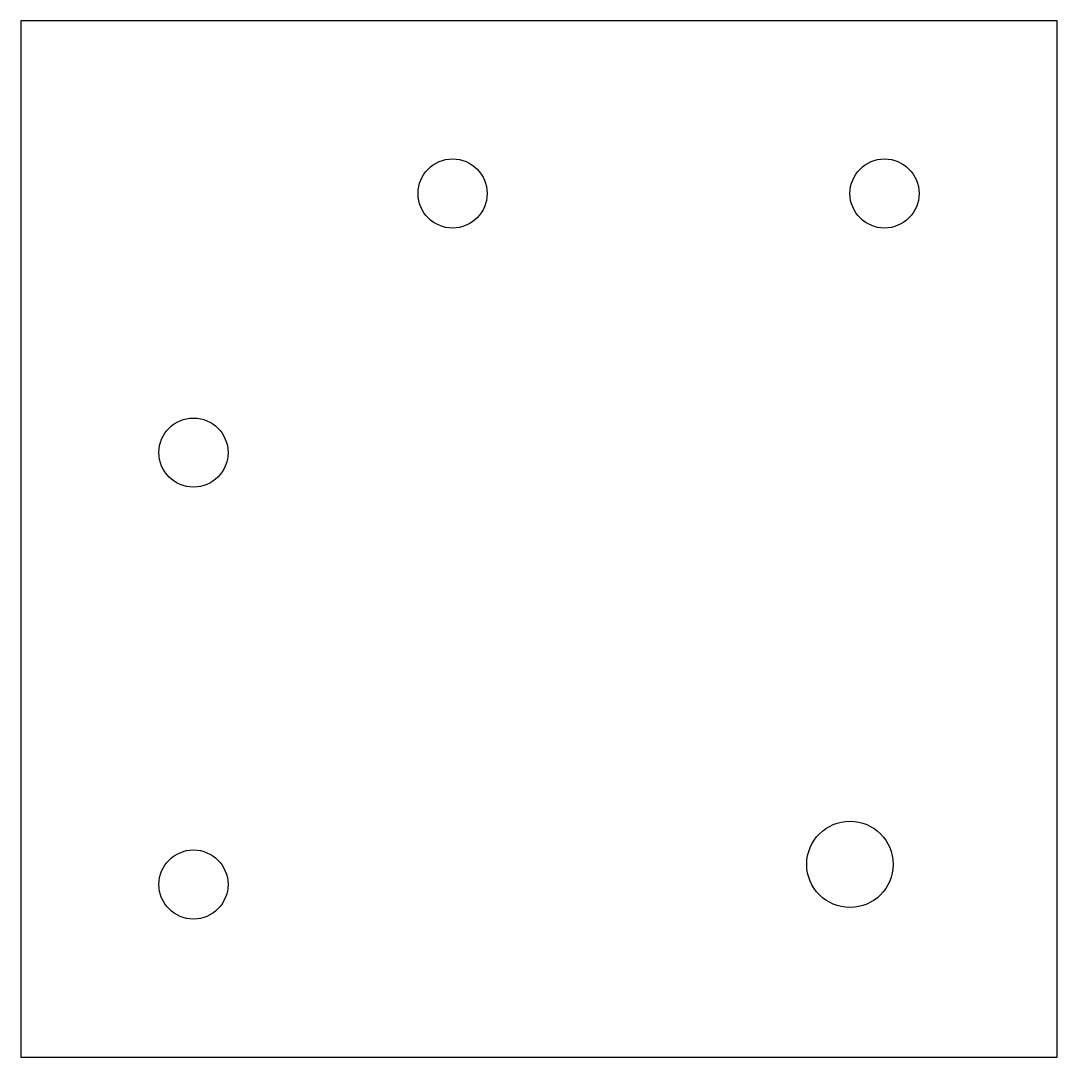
# Model space of a CAD drawing. Header units: millimetres. Extents: x 0 to 60, y -60 to 0.
import ezdxf

# ---------------------------------------------------------------- set-up
doc = ezdxf.new("R2010")
doc.units = ezdxf.units.MM

msp = doc.modelspace()

# ---------------------------------------------------------------- linework, layer by layer
at = {"color": 7, "linetype": 'Continuous', "lineweight": 25}
for p, q in [((60, 0), (0, 0)), ((0, 0), (0, -60)), ((60, -60), (60, 0)), ((0, -60), (60, -60))]:
    msp.add_line(p, q, dxfattribs=at)
for centre, radius in [((25, -10), 2), ((50, -10), 2), ((10, -25), 2), ((48, -48.833), 2.5), ((10, -50), 2)]:
    msp.add_circle(centre, radius, dxfattribs=at)

doc.saveas('drawing.dxf')
